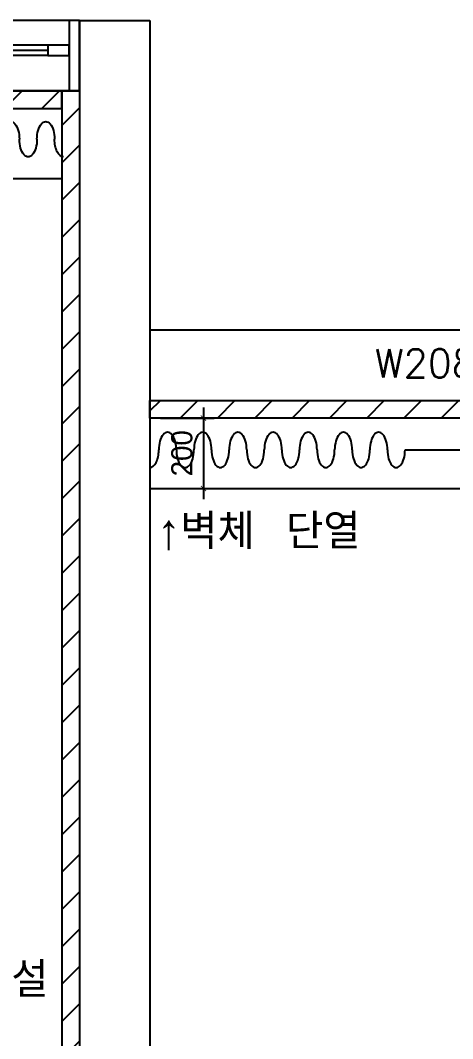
# Model space of a CAD drawing. Header units: inches. Extents: x 4000 to 56200, y 2703 to 36422.
# Drawn here: x 18638 to 19867, y 15692 to 18586 of the extents above; entities that cross this region are included whole.
import ezdxf

# ---------------------------------------------------------------- set-up
doc = ezdxf.new("R2010")
doc.units = ezdxf.units.IN
doc.header["$LTSCALE"] = 30
doc.header["$MEASUREMENT"] = 0
doc.linetypes.add('DASHEDX2', pattern=[1.5, 1, -0.5])
for name, color, linetype in [('0-ELC TEXT', 7, 'Continuous'), ('0-LINE', 7, 'Continuous'), ('01. F-소품', 3, 'Continuous'), ('03-WAL NEW', 3, 'Continuous'), ('06-C-천장', 4, 'Continuous'), ('07-DIM', 5, 'Continuous'), ('3.기호.계단선', 30, 'Continuous'), ('WAL NEW', 3, 'Continuous'), ('도면층2', 2, 'Continuous'), ('도면층4', 4, 'Continuous'), ('도면층5', 5, 'Continuous')]:
    doc.layers.add(name, color=color, linetype=linetype)
doc.styles.add('HY 울릉도 L', font='')
doc.styles.get("Standard").update_dxf_attribs({"font": 'txt.shx', "bigfont": 'whgtxt.shx'})
doc.styles.get('HY 울릉도 L').set_extended_font_data('HY울릉도L')
doc.dimstyles.new('30-', dxfattribs={"dimscale": 30, "dimtxt": 2, "dimasz": 1, "dimexe": 1, "dimexo": 1, "dimgap": 1, "dimtad": 1, "dimdec": 0, "dimrnd": 0.05, "dimdsep": 46, "dimlunit": 6, "dimtxsty": 'HY 울릉도 L', "dimblk": 'ARCHTICK', "dimcen": 2.5, "dimdle": 1, "dimclrd": 133, "dimclre": 133, "dimclrt": 30, "dimadec": 0, "dimazin": 0, "dimtfac": 1, "dimtdec": 0, "dimtix": 1, "dimtmove": 2, "dimatfit": 3, "dimldrblk": 'ARCHTICK', "dimfxl": 1, "dimlwd": -1, "dimlwe": -1, "dimarcsym": 0})
pattern_1 = [(45, (-3561, -18986.44), (-53.03301, 53.03301), [])]

# ---------------------------------------------------------------- blocks, each defined once
blk = doc.blocks.new('도남e편한108-1003')
at = {"layer": '도면층2'}
for p, q in [((22367.7, 37571.9), (22367.7, 31631.9)), ((22367.7, 37571.9), (22567.7, 37571.9)), ((22367.7, 37571.9), (22367.7, 37371.9)), ((22567.7, 37571.9), (22567.7, 31831.9))]:
    blk.add_line(p, q, dxfattribs=at)
at = {"layer": '도면층4'}
for p, q in [((22367.7, 37571.9), (17867.7, 37571.9)), ((22337.7, 37571.9), (22337.7, 37371.9)), ((22367.7, 37571.9), (22367.7, 37371.9)), ((20877.7, 37486.9), (22277.7, 37486.9))]:
    blk.add_line(p, q, dxfattribs=at)
for points in [[(17867.7, 37371.9), (22367.7, 37371.9), (22367.7, 37571.9), (17867.7, 37571.9)], [(22277.7, 37501.9), (22277.7, 37471.9), (22337.7, 37471.9), (22337.7, 37501.9)], [(22567.7, 36491.9), (24647.7, 36491.9), (24647.7, 36691.9), (22567.7, 36691.9)]]:
    blk.add_lwpolyline(points, close=True, dxfattribs=at)
at = {"layer": '도면층5'}
for p, q in [((22277.7, 37501.9), (20877.7, 37501.9)), ((22277.7, 37471.9), (20877.7, 37471.9))]:
    blk.add_line(p, q, dxfattribs=at)
blk = doc.blocks.new('FFSFDF')
at = {"layer": '01. F-소품'}
blk.add_hatch(color=8, dxfattribs=at).paths.add_polyline_path([(1567672.9, 1746751.1), (1567679.9, 1746744.1), (1567715.3, 1746779.4), (1567679.9, 1746814.8), (1567672.9, 1746807.7), (1567701.2, 1746779.4)])
at = {"layer": '01. F-소품', "color": 8}
for p, q in [((1567672.9, 1746807.7), (1567679.9, 1746814.8)), ((1567474.8, 1746779.4), (1567701.2, 1746779.4)), ((1567672.9, 1746751.1), (1567679.9, 1746744.1))]:
    blk.add_line(p, q, dxfattribs=at)
for points in [[(1567672.9, 1746807.7), (1567701.2, 1746779.4), (1567672.9, 1746751.1)], [(1567679.9, 1746814.8), (1567715.3, 1746779.4), (1567679.9, 1746744.1)]]:
    blk.add_lwpolyline(points, dxfattribs=at)
for centre, start_param, end_param in [((1566799.8, 1746779.4), 1.570796, 4.712389), ((1566899.8, 1746779.4), 1.570796, 4.712389), ((1566999.8, 1746779.4), 1.570796, 4.712389), ((1567099.8, 1746779.4), 1.570796, 4.712389), ((1567199.8, 1746779.4), 1.570796, 4.712389), ((1567299.8, 1746779.4), 1.570796, 4.712389), ((1567399.8, 1746779.4), 1.570796, 4.712389), ((1566749.8, 1746779.4), 6.283185, 7.853982), ((1566849.8, 1746779.4), 4.712389, 7.853982), ((1566949.8, 1746779.4), 4.712389, 7.853982), ((1567049.8, 1746779.4), 4.712389, 7.853982), ((1567149.8, 1746779.4), 4.712389, 7.853982), ((1567249.8, 1746779.4), 4.712389, 7.853982), ((1567349.8, 1746779.4), 4.712389, 7.853982), ((1567449.8, 1746779.4), 4.712389, 7.853982)]:
    blk.add_ellipse(centre, major_axis=(0, -50), ratio=0.5, start_param=start_param, end_param=end_param, dxfattribs=at)
blk = doc.blocks.new('_ARCHTICK')
at = {"color": 0, "linetype": 'ByBlock', "const_width": 0.075}
blk.add_lwpolyline([(-0.25, -0.25), (0.25, 0.25)], dxfattribs=at)
blk = doc.blocks.new('*D76')
at = {"layer": '07-DIM', "color": 133, "transparency": 16777216}
for p, q in [((19158.9, 17485.5), (19158.9, 17225.5)), ((19036.7, 17455.5), (19188.9, 17455.5)), ((19036.7, 17255.5), (19188.9, 17255.5))]:
    blk.add_line(p, q, dxfattribs=at)
at = {"layer": 'Defpoints', "color": 0, "transparency": 16777216}
for p in [(19006.7, 17455.5), (19006.7, 17255.5), (19158.9, 17255.5)]:
    blk.add_point(p, dxfattribs=at)
at = {"layer": '07-DIM', "color": 133, "transparency": 16777216, "xscale": 30, "yscale": 30, "zscale": 30}
for p, rotation in [((19158.9, 17455.5), 270), ((19158.9, 17255.5), 90)]:
    blk.add_blockref('_ARCHTICK', p, dxfattribs=dict(at, rotation=rotation))
at = {"layer": '07-DIM', "color": 30, "transparency": 16777216, "insert": (19097.6, 17355.5), "char_height": 60, "attachment_point": 5, "rotation": 90, "style": 'HY 울릉도 L'}
blk.add_mtext('200', dxfattribs=at)

msp = doc.modelspace()

# ---------------------------------------------------------------- hatches: boundary and pattern name
at = {"layer": '03-WAL NEW'}
h = msp.add_hatch(dxfattribs=at)
h.set_pattern_fill('ANSI31', color=256, scale=600)
h.set_pattern_definition(pattern_1)
h.paths.add_polyline_path([(14306.7, 18335.5), (18756.7, 18335.5), (18756.7, 18385.5), (14306.7, 18385.5)])
h = msp.add_hatch(dxfattribs=at)
h.set_pattern_fill('ANSI31', color=256, scale=600)
h.set_pattern_definition(pattern_1)
h.paths.add_polyline_path([(19006.7, 12645.5), (18806.7, 12645.5), (18806.7, 18385.5), (18756.7, 18385.5), (18756.7, 12645.5), (18756.7, 12595.5), (19006.7, 12595.5)])
h = msp.add_hatch(dxfattribs=at)
h.set_pattern_fill('ANSI31', color=256, scale=600)
h.set_pattern_definition(pattern_1)
h.paths.add_polyline_path([(19006.7, 17505.5), (21996.7, 17505.5), (21996.7, 17455.5), (19006.7, 17455.5)])

# ---------------------------------------------------------------- linework, layer by layer
at = {"layer": '0-LINE'}
for p, q in [((18756.7, 18135.5), (14306.7, 18135.5)), ((19006.7, 17255.5), (21396.7, 17255.5))]:
    msp.add_line(p, q, dxfattribs=at)
at = {"layer": '03-WAL NEW'}
msp.add_line((18806.7, 18385.5), (18756.7, 18385.5), dxfattribs=at)
for points in [[(14306.7, 18335.5), (18756.7, 18335.5), (18756.7, 18385.5), (14306.7, 18385.5)], [(19006.7, 17505.5), (21996.7, 17505.5), (21996.7, 17455.5), (19006.7, 17455.5)]]:
    msp.add_lwpolyline(points, close=True, dxfattribs=at)
at = {"layer": 'WAL NEW'}
msp.add_line((18756.7, 18383.8), (18756.7, 12645.5), dxfattribs=at)

# ---------------------------------------------------------------- block references
at = {"color": 0, "xscale": -1}
msp.add_blockref('FFSFDF', (1585510.4, -1728531.6), dxfattribs=at)
at = {"color": 0}
msp.add_blockref('FFSFDF', (-1547743.1, -1729414.4), dxfattribs=at)
at = {"layer": '06-C-천장'}
msp.add_blockref('도남e편한108-1003', (-3561, -18986.4), dxfattribs=at)

# ---------------------------------------------------------------- texts
at = {"layer": '0-ELC TEXT', "color": 7, "linetype": 'DASHEDX2'}
msp.add_text('W2080*H2050', height=80, dxfattribs=at).set_placement((19645.4, 17571.1))
at = {"layer": '0-ELC TEXT'}
msp.add_text('TV 콘센트/UTP 신설', height=100, dxfattribs=at).set_placement((17518.2, 15809.9))
at = {"layer": '3.기호.계단선'}
msp.add_text('↑벽체 단열', height=100, dxfattribs=at).set_placement((19027.5, 17083.6))

# ---------------------------------------------------------------- dimensions: what is measured, and where the dimension line sits
at = {"layer": '07-DIM'}
dim = msp.add_linear_dim(base=(19158.9, 17255.5), p1=(19006.7, 17455.5), p2=(19006.7, 17255.5), angle=90, dimstyle='30-', dxfattribs=at)
dim.commit()
dim.dimension.update_dxf_attribs({"geometry": '*D76', "text_midpoint": (19097.6, 17355.5)})

doc.saveas('drawing.dxf')
